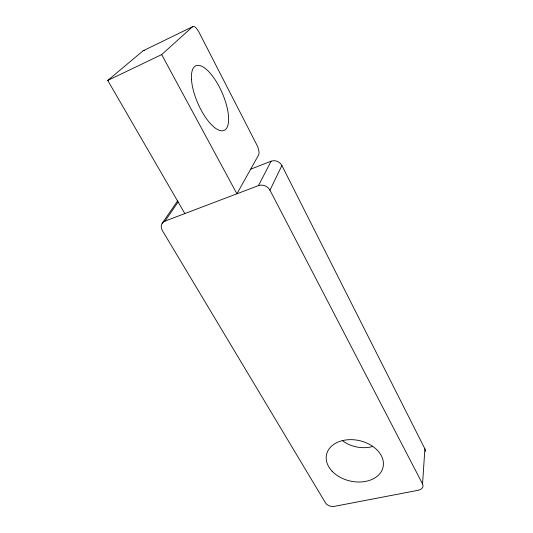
<?xml version="1.0" encoding="UTF-8"?>
<svg xmlns="http://www.w3.org/2000/svg" width="533" height="533" viewBox="0 0 533 533"><rect width="100%" height="100%" fill="white"/><g stroke="black" fill="none" stroke-linecap="round" stroke-linejoin="round"><path stroke-width="0.8" d="M178.109 202.02L165.017 221.095A8.355 6.829 33.2 0 0 162.338 230.523L325.463 502.832A6.902 4.737 13.8 0 0 334.438 506.35L418.385 490.253A7.302 5.117 9.2 0 0 422.549 483.937L424.888 448.853L281.897 165.523A8.215 7.375 29.3 0 0 271.084 161.213L250.663 169.188M422.549 483.937L269.971 190.194L281.897 165.523M165.017 221.095L258.472 185.611L271.084 161.213M162.172 223.314L177.702 200.768M161.679 54.593L192.64 26.683A8.841 3.118 65.1 0 1 199.036 32.306L256.886 145.009A7.982 2.845 68.5 0 1 258.672 154.85L236.925 193.792L161.679 54.593L107.739 80.436L184.831 213.573M107.739 80.436L143.077 50.808L192.64 26.683M258.472 185.611A8.735 7.669 28.2 0 1 269.971 190.194M424.888 448.853A6.942 5.024 8.5 0 1 425.261 451.484M372.554 446.541A27.523 20.354 12 0 1 342.306 440.564M143.077 50.808A8.588 3.518 63.7 0 1 144.276 50.475M332.066 471.165A28.962 20.734 12.5 0 0 381.242 471.685A28.962 20.734 12.5 0 0 351.134 439.645A28.962 20.734 12.5 0 0 332.066 471.165M191.487 79.464A35.265 13.232 66.4 0 0 220.775 130.712A35.265 13.232 66.4 0 0 217.737 84.001A35.265 13.232 66.4 0 0 191.487 79.464"/></g></svg>
